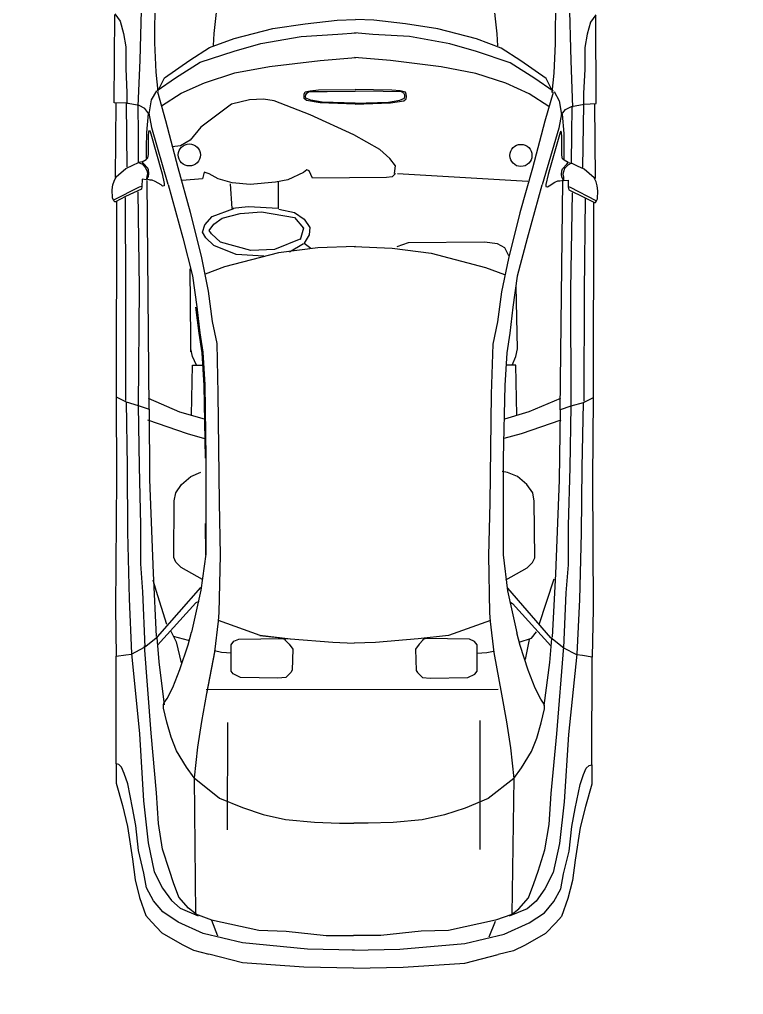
# Model space of a CAD drawing. Header units: millimetres. Extents: x 10193 to 57833, y 9963 to 44360.
# Drawn here: x 40587 to 43258, y 23776 to 27375 of the extents above; entities that cross this region are included whole.
import ezdxf

# ---------------------------------------------------------------- set-up
doc = ezdxf.new("R2010")
doc.units = ezdxf.units.MM
doc.layers.add('free-dwg.com', color=7, linetype='Continuous')
doc.layers.add('Стены', color=7, linetype='Continuous')

msp = doc.modelspace()

# ---------------------------------------------------------------- hatches: boundary and pattern name
at = {"layer": 'Стены'}
h = msp.add_hatch(dxfattribs=at)
h.set_pattern_fill('ANSI32', color=256, scale=10)
h.paths.add_polyline_path([(57833.4, 42702.7), (10593.4, 42702.7), (10593.4, 9962.7), (26833.4, 9962.7), (26833.4, 14962.7), (57833.4, 14962.7)])
h.paths.add_polyline_path([(10713.4, 42582.7), (57713.4, 42582.7), (57713.4, 15082.7), (26713.4, 15082.7), (26713.4, 10082.7), (10713.4, 10082.7)], flags=16)
h.paths.add_polyline_path([(10963.4, 42332.7), (57463.4, 42332.7), (57463.4, 15332.7), (26463.4, 15332.7), (26463.4, 10332.7), (10963.4, 10332.7)], flags=0)
h.paths.add_polyline_path([(57463.4, 42332.7), (10963.4, 42332.7), (10963.4, 10332.7), (26463.4, 10332.7), (26463.4, 15332.7), (57463.4, 15332.7)], flags=0)
h = msp.add_hatch(dxfattribs=at)
h.set_pattern_fill('ANSI36', color=256, scale=10)
h.paths.add_polyline_path([(57713.4, 42582.7), (10713.4, 42582.7), (10713.4, 10082.7), (26713.4, 10082.7), (26713.4, 15082.7), (57713.4, 15082.7)])
h.paths.add_polyline_path([(10963.4, 42332.7), (57463.4, 42332.7), (57463.4, 15332.7), (26463.4, 15332.7), (26463.4, 10332.7), (10963.4, 10332.7)], flags=16)

# ---------------------------------------------------------------- linework, layer by layer
at = {"layer": 'free-dwg.com'}
for p, q in [((41332.5, 27578.6), (41303.4, 27323.6)), ((42320.4, 27576.7), (42348.5, 27321.6)), ((41086.6, 27289.3), (41087, 27493.7)), ((42565.2, 27286.4), (42565.6, 27490.9)), ((41036.9, 27455.5), (41030.1, 27225.3)), ((42615.5, 27452.4), (42621.5, 27222.2)), ((40936.1, 27067.8), (40938.8, 27391.7)), ((40938.8, 27396), (40957.9, 27368.2)), ((42713.4, 27392.6), (42694.2, 27364.9)), ((42714.9, 27064.3), (42713.4, 27388.3)), ((40957.9, 27368.2), (40970.6, 27323.5)), ((41521.8, 27341.4), (41641.4, 27359.4)), ((41641.4, 27359.4), (41758.4, 27372.2)), ((41758.4, 27372.2), (41826, 27374.7)), ((41893.7, 27371.9), (41826.1, 27374.7)), ((42010.6, 27358.7), (41893.7, 27371.9)), ((42130.2, 27340.3), (42010.6, 27358.7)), ((42694.2, 27364.9), (42681.3, 27320.2)), ((40970.6, 27323.5), (40979.1, 27274.4)), ((41303.4, 27323.6), (41300.8, 27279.4)), ((41378.8, 27305.3), (41521.8, 27341.4)), ((41477.5, 27286.9), (41625.8, 27312.6)), ((41625.8, 27312.6), (41760.9, 27320.2)), ((41760.9, 27320.2), (41828.5, 27325.2)), ((41891, 27319.9), (41823.4, 27325.2)), ((42026.1, 27311.8), (41891, 27319.9)), ((42273.1, 27303.6), (42130.2, 27340.3)), ((42348.5, 27321.6), (42351, 27277.4)), ((42681.3, 27320.2), (42672.7, 27271.2)), ((41091.2, 27179.9), (41086.6, 27289.3)), ((41287.7, 27271.6), (41378.8, 27305.3)), ((41378.7, 27258.5), (41477.5, 27286.9)), ((42174.3, 27285.5), (42026.1, 27311.8)), ((42273, 27256.7), (42174.3, 27285.5)), ((42364, 27269.6), (42273.1, 27303.6)), ((42560.2, 27177.1), (42565.2, 27286.4)), ((40979.1, 27274.4), (40978.9, 27193.4)), ((41214.9, 27224.9), (41287.7, 27271.6)), ((41253.8, 27217.1), (41378.7, 27258.5)), ((42397.7, 27214.9), (42273, 27256.7)), ((42436.7, 27222.6), (42364, 27269.6)), ((42672.7, 27271.2), (42672.5, 27190.2)), ((41030.1, 27225.3), (41023.4, 27054.8)), ((41121.2, 27160.1), (41214.9, 27224.9)), ((41162.8, 27160), (41253.8, 27217.1)), ((41508.6, 27201), (41695.8, 27224)), ((41695.8, 27224), (41828.4, 27234.2)), ((41955.8, 27223.5), (41823.2, 27234.2)), ((42142.9, 27199.7), (41955.8, 27223.5)), ((42488.6, 27157.4), (42397.7, 27214.9)), ((42530.1, 27157.4), (42436.7, 27222.6)), ((42621.5, 27222.2), (42627.6, 27051.7)), ((40978.9, 27193.4), (40983, 27106)), ((41098.2, 27108.6), (41091.2, 27179.9)), ((41269.3, 27141.6), (41381.1, 27177.8)), ((41381.1, 27177.8), (41508.6, 27201)), ((42270.2, 27176.1), (42142.9, 27199.7)), ((42381.9, 27139.4), (42270.2, 27176.1)), ((42552.9, 27105.8), (42560.2, 27177.1)), ((42672.5, 27190.2), (42668.1, 27102.8)), ((41095.1, 27113.3), (41162.8, 27160)), ((41097.7, 27113.3), (41121.2, 27160.1)), ((41183.4, 27102.7), (41269.3, 27141.6)), ((42467.6, 27100.2), (42381.9, 27139.4)), ((42556, 27110.5), (42488.6, 27157.4)), ((42553.5, 27110.5), (42530.1, 27157.4)), ((40983, 27106), (40982.9, 27063.4)), ((41091.6, 27112.2), (41072.4, 27078.2)), ((41095.6, 27107.8), (41125.7, 27001.7)), ((41110.6, 27056), (41183.4, 27102.7)), ((41636.5, 27091.2), (41637.4, 27099.5)), ((41637.4, 27099.5), (41640.2, 27107.7)), ((41640.2, 27107.7), (41659.3, 27112.2)), ((41642, 27091.2), (41642.9, 27096.7)), ((41642.9, 27096.7), (41646.5, 27103.1)), ((41646.5, 27103.1), (41654.8, 27108.6)), ((41654.8, 27108.6), (41722.3, 27109.4)), ((41659.3, 27112.2), (41690.4, 27114.9)), ((41690.4, 27114.9), (41825.4, 27116.5)), ((41722.3, 27109.4), (41825.4, 27110.1)), ((41960.8, 27114.4), (41825.7, 27116.5)), ((41928.8, 27109), (41825.7, 27110.1)), ((41996.4, 27107.9), (41928.8, 27109)), ((41991.8, 27111.6), (41960.8, 27114.4)), ((42011, 27107), (41991.8, 27111.6)), ((42004.6, 27102.4), (41996.4, 27107.9)), ((42008.2, 27096), (42004.6, 27102.4)), ((42013.7, 27098.7), (42011, 27107)), ((42014.6, 27090.5), (42013.7, 27098.7)), ((42540.3, 27053.3), (42467.6, 27100.2)), ((42555.5, 27105), (42525, 26999.1)), ((42559.5, 27109.4), (42578.6, 27075.3)), ((42668.1, 27102.8), (42668, 27060.2)), ((40980.8, 27065.5), (40936.1, 27067.8)), ((40942.2, 27067.7), (40939.1, 26791.8)), ((41027.6, 27056.9), (40980.8, 27065.5)), ((40984.2, 26831.5), (40982, 27065)), ((41072.4, 27078.2), (41063.8, 27027)), ((41368.6, 27062.8), (41256.3, 26978.1)), ((41435.3, 27077.8), (41368.6, 27062.8)), ((41486.8, 27080.8), (41435.3, 27077.8)), ((41526.2, 27074.6), (41486.8, 27080.8)), ((41659.4, 27022.8), (41526.2, 27074.6)), ((41637.4, 27083), (41636.5, 27091.2)), ((41645.6, 27075.7), (41637.4, 27083)), ((41643.8, 27084.8), (41642, 27091.2)), ((41661.1, 27077.5), (41643.8, 27084.8)), ((41695.7, 27067.4), (41645.6, 27075.7)), ((41703.1, 27070.1), (41661.1, 27077.5)), ((41825.3, 27062.6), (41695.7, 27067.4)), ((41825.3, 27066.2), (41703.1, 27070.1)), ((41825.6, 27066.2), (41947.9, 27069.6)), ((41825.6, 27062.6), (41955.2, 27066.9)), ((41947.9, 27069.6), (41989.9, 27076.9)), ((41955.2, 27066.9), (42005.4, 27075)), ((41989.9, 27076.9), (42007.3, 27084.1)), ((42005.4, 27075), (42013.6, 27082.3)), ((42007.3, 27084.1), (42009.1, 27090.5)), ((42009.1, 27090.5), (42008.2, 27096)), ((42013.6, 27082.3), (42014.6, 27090.5)), ((42578.6, 27075.3), (42587, 27024.1)), ((42623.3, 27053.9), (42670.2, 27062.3)), ((42665.9, 26828.2), (42669, 27061.7)), ((42670.2, 27062.3), (42714.9, 27064.3)), ((42708.7, 27064.3), (42710.8, 26788.4)), ((41025.2, 26954.3), (41024.4, 27055.3)), ((41048.9, 27046.2), (41027.6, 27056.9)), ((41063.8, 27027), (41048.9, 27046.2)), ((41061.7, 27028), (41055.5, 26957.3)), ((41063.7, 27029), (41073.7, 26976.5)), ((42587.1, 27026.1), (42576.9, 26973.6)), ((42587, 27024.1), (42602, 27043.2)), ((42589.1, 27025.1), (42595, 26954.4)), ((42602, 27043.2), (42623.3, 27053.9)), ((42625.3, 26951.3), (42626.5, 27052.2)), ((41125.7, 27001.7), (41170.8, 26828.3)), ((41819.9, 26949.7), (41659.4, 27022.8)), ((42525, 26999.1), (42479.3, 26825.8)), ((41026, 26848.3), (41025.2, 26954.3)), ((41055.5, 26957.3), (41054.4, 26901.8)), ((41062.4, 26946.1), (41063.6, 26960.1)), ((41063.6, 26960.1), (41065.9, 26966)), ((41065.9, 26966), (41068.3, 26960.1)), ((41068.3, 26961.3), (41112.5, 26805.3)), ((41073.7, 26976.5), (41133.8, 26767.3)), ((41256.3, 26978.1), (41216.8, 26929.7)), ((42576.9, 26973.6), (42516, 26764.7)), ((42582.3, 26958.4), (42537.5, 26802.6)), ((42584.6, 26963.1), (42582.3, 26957.2)), ((42587, 26957.2), (42584.6, 26963.1)), ((42588.1, 26943.1), (42587, 26957.2)), ((42595, 26954.4), (42595.9, 26898.8)), ((41062.3, 26876.9), (41062.4, 26946.1)), ((41216.8, 26929.7), (41180.4, 26908.5)), ((41916.7, 26894.9), (41819.9, 26949.7)), ((42588, 26874), (42588.1, 26943.1)), ((42624.1, 26845.2), (42625.3, 26951.3)), ((41054.4, 26901.8), (41054.3, 26862.4)), ((41180.4, 26908.5), (41150.1, 26905.5)), ((41953, 26861.5), (41916.7, 26894.9)), ((42595.9, 26898.8), (42595.9, 26859.4)), ((41004.8, 26837.2), (41025.9, 26847.7)), ((41038.8, 26850), (41025.9, 26847.7)), ((41025.9, 26847.7), (41039.9, 26840.6)), ((41038.8, 26850), (41054, 26858.2)), ((41043.5, 26844.1), (41038.8, 26850)), ((41054, 26858.2), (41059.9, 26864)), ((41059.9, 26864), (41062.3, 26876.9)), ((41974.2, 26834.2), (41953, 26861.5)), ((42590.3, 26861.1), (42588, 26874)), ((42596.1, 26855.2), (42590.3, 26861.1)), ((42611.3, 26847), (42596.1, 26855.2)), ((42606.6, 26841.1), (42611.3, 26847)), ((42624.2, 26844.6), (42610.1, 26837.6)), ((42611.3, 26847), (42624.2, 26844.6)), ((42645.3, 26834), (42624.2, 26844.6)), ((40942.7, 26793.9), (40979, 26825.5)), ((40979, 26825.5), (41004.8, 26837.2)), ((41039.9, 26840.6), (41051.6, 26827.7)), ((41059.8, 26826.5), (41043.5, 26844.1)), ((41051.6, 26827.7), (41056.3, 26816)), ((41056.3, 26816), (41058.6, 26806.6)), ((41062.2, 26819.5), (41059.8, 26826.5)), ((41063.3, 26806.6), (41062.2, 26819.5)), ((41170.8, 26828.3), (41215.9, 26663.3)), ((41268.1, 26811.3), (41262, 26787)), ((41286.3, 26805.2), (41268.1, 26811.3)), ((41634.8, 26810.6), (41577.1, 26783.4)), ((41646.9, 26819.6), (41634.8, 26810.6)), ((41656, 26816.6), (41646.9, 26819.6)), ((41668.1, 26789.3), (41656, 26816.6)), ((41971.1, 26806.9), (41974.2, 26834.2)), ((42479.3, 26825.8), (42433.6, 26660.9)), ((42586.7, 26803.6), (42587.9, 26816.5)), ((42587.9, 26816.5), (42590.2, 26823.6)), ((42590.2, 26823.6), (42606.6, 26841.1)), ((42593.7, 26813), (42591.3, 26803.6)), ((42598.4, 26824.7), (42593.7, 26813)), ((42610.1, 26837.6), (42598.4, 26824.7)), ((42671, 26822.2), (42645.3, 26834)), ((42707.2, 26790.5), (42671, 26822.2)), ((40930.9, 26764.6), (40935.6, 26778.7)), ((40935.6, 26778.7), (40942.7, 26793.9)), ((41038.7, 26785.5), (41038.6, 26758.6)), ((41055.1, 26783.2), (41038.7, 26785.5)), ((41056.3, 26796), (41055.1, 26786.7)), ((41055.1, 26786.7), (41056.2, 26784.3)), ((41056.2, 26785.5), (41062.1, 26796)), ((41069.1, 26782), (41056.2, 26785.5)), ((41058.6, 26806.6), (41056.3, 26796)), ((41064.6, 25937.1), (41058.3, 26780.9)), ((41062.1, 26796), (41063.3, 26806.6)), ((41076.1, 26781.9), (41069.1, 26782)), ((41087.8, 26777.2), (41076.1, 26781.9)), ((41108.9, 26764.3), (41087.8, 26777.2)), ((41112.5, 26805.3), (41120.6, 26769)), ((41262, 26787), (41186.3, 26781.1)), ((41319.6, 26786.9), (41286.3, 26805.2)), ((41371.1, 26771.6), (41319.6, 26786.9)), ((41531.7, 26774.4), (41437.7, 26765.5)), ((41577.1, 26783.4), (41531.7, 26774.4)), ((41540.8, 26774.4), (41540.6, 26677.3)), ((41940.8, 26791.8), (41668.1, 26789.3)), ((41962, 26794.8), (41940.8, 26791.8)), ((41974.1, 26806.9), (41962, 26794.8)), ((42462.6, 26777.4), (41981.5, 26805.1)), ((42537.5, 26802.6), (42529.2, 26766.3)), ((42540.9, 26761.5), (42562, 26774.4)), ((42562, 26774.4), (42573.7, 26779.1)), ((42573.7, 26779.1), (42580.8, 26779)), ((42580.8, 26779), (42593.6, 26782.5)), ((42582, 25934.2), (42591.5, 26778)), ((42587.8, 26793.1), (42586.7, 26803.6)), ((42593.6, 26782.5), (42587.8, 26793.1)), ((42591.3, 26803.6), (42593.7, 26793.1)), ((42594.8, 26783.7), (42593.6, 26781.4)), ((42593.7, 26793.1), (42594.8, 26783.7)), ((42594.8, 26780.2), (42611.2, 26782.5)), ((42611.2, 26782.5), (42611.2, 26755.5)), ((42714.2, 26775.3), (42707.2, 26790.5)), ((42718.9, 26761.2), (42714.2, 26775.3)), ((40928.5, 26745.9), (40930.9, 26764.6)), ((40929.6, 26716.6), (40928.5, 26745.9)), ((40934.3, 26709.5), (41029.2, 26757.4)), ((41036.3, 26749.2), (40977.6, 26721.2)), ((41023.8, 26738.5), (41028.4, 26383)), ((41029.2, 26757.4), (41037.4, 26759.7)), ((41038.6, 26758.6), (41036.3, 26749.2)), ((41114.7, 26759.6), (41108.9, 26764.3)), ((41120.6, 26760.8), (41114.7, 26759.6)), ((41120.6, 26769), (41120.6, 26760.8)), ((41135.3, 26766.1), (41188.8, 26569.1)), ((41370.9, 26677.6), (41365, 26768.6)), ((41437.7, 26765.5), (41371.1, 26771.6)), ((42514.5, 26763.4), (42460.3, 26566.6)), ((42529.2, 26766.3), (42529.2, 26758)), ((42529.2, 26758), (42535, 26756.9)), ((42535, 26756.9), (42540.9, 26761.5)), ((42611.2, 26755.5), (42613.5, 26746.2)), ((42620.5, 26754.4), (42612.3, 26756.7)), ((42613.5, 26746.2), (42672, 26717.9)), ((42715.3, 26706.1), (42620.5, 26754.4)), ((42721.2, 26742.4), (42718.9, 26761.2)), ((42720, 26713.1), (42721.2, 26742.4)), ((40934.3, 26706), (40929.6, 26716.6)), ((40937.8, 26702.5), (40934.3, 26706)), ((40941.3, 26702.5), (40937.8, 26702.5)), ((40977.6, 26721.2), (40941.3, 26702.5)), ((40944.2, 26704.2), (40942.8, 25982.5)), ((40976, 26717.4), (40978, 26375.1)), ((42625.9, 26735.5), (42619.9, 26379.9)), ((42673.6, 26714.1), (42670.3, 26371.9)), ((42672, 26717.9), (42708.2, 26699.1)), ((42705.4, 26700.8), (42704, 25979.1)), ((42711.8, 26699.1), (42715.3, 26702.6)), ((42715.3, 26702.6), (42720, 26713.1)), ((41298.1, 26647.4), (41377, 26677.6)), ((41431.5, 26683.6), (41370.9, 26677.6)), ((41401.2, 26659.4), (41480, 26665.3)), ((41540.6, 26677.3), (41431.5, 26683.6)), ((41480, 26665.3), (41601.1, 26643.8)), ((41543.6, 26674.3), (41601.2, 26662)), ((42708.2, 26699.1), (42711.8, 26699.1)), ((41215.9, 26663.3), (41257.6, 26494.9)), ((41270.8, 26617.2), (41298.1, 26647.4)), ((41304.1, 26620.1), (41334.5, 26641.3)), ((41334.5, 26641.3), (41401.2, 26659.4)), ((41601.1, 26643.8), (41634.4, 26604.3)), ((41601.2, 26662), (41637.5, 26637.7)), ((41637.5, 26637.7), (41658.6, 26607.3)), ((42433.6, 26660.9), (42391.2, 26492.7)), ((41261.6, 26589.9), (41270.8, 26617.2)), ((41285.9, 26595.9), (41304.1, 26620.1)), ((41295, 26583.8), (41285.9, 26595.9)), ((41634.4, 26604.3), (41622.2, 26561.9)), ((41658.6, 26607.3), (41655.5, 26580)), ((41188.8, 26569.1), (41225.5, 26429.3)), ((41273.7, 26568.6), (41261.6, 26589.9)), ((41304, 26541.3), (41273.7, 26568.6)), ((41328.2, 26553.4), (41295, 26583.8)), ((41625.2, 26564.9), (41528.2, 26525.7)), ((41655.5, 26580), (41637.3, 26549.7)), ((42460.3, 26566.6), (42423, 26427)), ((41385.7, 26507.8), (41304, 26541.3)), ((41440.3, 26522.8), (41328.2, 26553.4)), ((41528.2, 26525.7), (41440.3, 26522.8)), ((41687.3, 26532), (41542.7, 26513.8)), ((41634.3, 26546.7), (41582.7, 26516.5)), ((41637.3, 26549.7), (41661.5, 26531.5)), ((41826.7, 26537), (41687.3, 26532)), ((41822.2, 26537), (41961.6, 26531.4)), ((41961.6, 26531.4), (42106.1, 26512.7)), ((42021.2, 26550.3), (41979.7, 26535.6)), ((42303, 26552.8), (42021.2, 26550.3)), ((42350.5, 26546.7), (42303, 26552.8)), ((42377.1, 26531.8), (42350.5, 26546.7)), ((42391.9, 26502.1), (42377.1, 26531.8)), ((41257.6, 26494.9), (41282.6, 26372)), ((41542.7, 26513.8), (41342.8, 26461.6)), ((41488.7, 26501.5), (41385.7, 26507.8)), ((42106.1, 26512.7), (42305.9, 26459.7)), ((42391.2, 26492.7), (42365.7, 26369.9)), ((41214.6, 26454.2), (41217.7, 26195.2)), ((41342.8, 26461.6), (41271.7, 26435.4)), ((42305.9, 26459.7), (42376.8, 26433.3)), ((41225.5, 26429.3), (41240.4, 26314.8)), ((42423, 26427), (42407.7, 26312.6)), ((41028.4, 26383), (41024.9, 25950.5)), ((42424.8, 26158.8), (42419.3, 26391.2)), ((42619.9, 26379.9), (42621.7, 25947.4)), ((40978, 26375.1), (40977.2, 25969.2)), ((41282.6, 26372), (41297.5, 26260.8)), ((42365.7, 26369.9), (42350.4, 26258.8)), ((42670.3, 26371.9), (42669.5, 25965.9)), ((41236.6, 26313.1), (41248.5, 26217.2)), ((41240.4, 26314.8), (41252, 26218.9)), ((42407.7, 26312.6), (42395.7, 26216.7)), ((41297.5, 26260.8), (41314.4, 26178.5)), ((42350.4, 26258.8), (42333.1, 26176.6)), ((41248.5, 26217.2), (41259.4, 26145)), ((41252, 26218.9), (41262.7, 26146.6)), ((42395.7, 26216.7), (42384.7, 26144.5)), ((41217.7, 26195.2), (41217.6, 26148.4)), ((41314.4, 26178.5), (41319, 25994)), ((42333.1, 26176.6), (42327.8, 25992)), ((41225.3, 26131.3), (41219.3, 26159.4)), ((41239.3, 26099.3), (41225.3, 26131.3)), ((41259.4, 26145), (41266.9, 26024.5)), ((41262.7, 26146.6), (41269.9, 26026.1)), ((42384.7, 26144.5), (42377.1, 26023.9)), ((42404.7, 26098.7), (42418.8, 26130.7)), ((42418.8, 26130.7), (42424.8, 26158.8)), ((41221.5, 25915), (41225.3, 26099.3)), ((41225.3, 26099.3), (41261.4, 26099.3)), ((42418.7, 26098.7), (42382.7, 26098.8)), ((42422.4, 25914.4), (42418.7, 26098.7)), ((41266.9, 26024.5), (41272.1, 25756.2)), ((41269.9, 26026.1), (41274.3, 25757.8)), ((42377.1, 26023.9), (42371.6, 25755.7)), ((40942.8, 25982.5), (40979.9, 25963.8)), ((40942.8, 25982.5), (40944.3, 25683.4)), ((41319, 25994), (41323.1, 25592.8)), ((42327.8, 25992), (42322.1, 25590.9)), ((40979.9, 25963.8), (41024.9, 25950.5)), ((40979.9, 25963.8), (40983.4, 25725.2)), ((41024.9, 25950.5), (41064.6, 25937.1)), ((41024.9, 25950.5), (41027.9, 25725.1)), ((41061.3, 25976.9), (41177.5, 25926.9)), ((42582.6, 25976.2), (42466.4, 25926.3)), ((42621.7, 25947.4), (42582, 25934.2)), ((42621.7, 25947.4), (42617.8, 25722)), ((42666.8, 25960.6), (42621.7, 25947.4)), ((42666.8, 25960.6), (42662.4, 25721.9)), ((42704, 25979.1), (42666.8, 25960.6)), ((42704, 25979.1), (42701.4, 25680)), ((41064.6, 25937), (41066.9, 25677.6)), ((41177.5, 25926.9), (41267.6, 25901)), ((42466.4, 25926.3), (42376.3, 25900.4)), ((42582, 25934), (42578.8, 25674.7)), ((41059.4, 25896.8), (41205.6, 25846.8)), ((42584.5, 25896), (42438.2, 25846.2)), ((41205.6, 25846.8), (41269.6, 25828.9)), ((42438.2, 25846.2), (42374.2, 25828.3)), ((41274.3, 25757.8), (41273.8, 25516.6)), ((42371.6, 25755.7), (42371.2, 25514.5)), ((40983.4, 25725.2), (40985.7, 25482.5)), ((41027.9, 25725.1), (41033.1, 25510.3)), ((41219.1, 25688.3), (41255.9, 25703.8)), ((42387.8, 25703.3), (42368.4, 25707.2)), ((42424.5, 25687.7), (42387.8, 25703.3)), ((42617.8, 25722), (42611.9, 25507.3)), ((42662.4, 25721.9), (42659.2, 25479.3)), ((40944.3, 25683.4), (40940.6, 25203.8)), ((41066.9, 25677.6), (41080.1, 25331.8)), ((41163.1, 25628.2), (41184.3, 25659.2)), ((41184.3, 25659.2), (41219.1, 25688.3)), ((42459.3, 25658.6), (42424.5, 25687.7)), ((42480.5, 25627.5), (42459.3, 25658.6)), ((42578.8, 25674.7), (42564.2, 25328.9)), ((42701.4, 25680), (42703.2, 25200.4)), ((41157.3, 25598.3), (41163.1, 25628.2)), ((42486.3, 25597.6), (42480.5, 25627.5)), ((41155.6, 25389.1), (41157.3, 25598.3)), ((41323.1, 25592.8), (41327.7, 25398.4)), ((42322.1, 25590.9), (42316.9, 25396.5)), ((42487.8, 25388.4), (42486.3, 25597.6)), ((41272.3, 25515.1), (41272.4, 25399.4)), ((41273.8, 25516.6), (41273.6, 25401)), ((42371.2, 25514.5), (42371, 25398.9)), ((40985.7, 25482.5), (40990.8, 25237.1)), ((41033.1, 25510.3), (41032.8, 25365.3)), ((42611.9, 25507.3), (42611.6, 25362.3)), ((42659.2, 25479.3), (42653.1, 25233.9)), ((41163.3, 25371.7), (41155.6, 25389.1)), ((41182.7, 25352.3), (41163.3, 25371.7)), ((41273.6, 25401), (41256.1, 25268.1)), ((41327.7, 25398.4), (41322.4, 25186.8)), ((42316.9, 25396.5), (42321.4, 25184.9)), ((42371, 25398.9), (42387.9, 25266)), ((42460.6, 25351.7), (42480, 25371)), ((42480, 25371), (42487.8, 25388.4)), ((41032.8, 25365.3), (41041, 25262.1)), ((41262.1, 25307.8), (41182.7, 25352.3)), ((42381.2, 25307.3), (42460.6, 25351.7)), ((42611.6, 25362.3), (42603, 25259.1)), ((41090.4, 25267), (41079.9, 25305.3)), ((41080.1, 25331.8), (41090.8, 25097.5)), ((42504.7, 25142.4), (42559.3, 25310.8)), ((42564.2, 25328.9), (42552.6, 25094.7)), ((41041, 25262.1), (41049, 25058.5)), ((41130.6, 25141.4), (41090.4, 25267)), ((41095.7, 25096), (41255.5, 25278.1)), ((41256.1, 25268.1), (41221.4, 25113.2)), ((42387.9, 25266), (42422, 25110.9)), ((42547.7, 25093.2), (42388.6, 25275.9)), ((40990.8, 25237.1), (40999.4, 25035.4)), ((41247.8, 25227.4), (41237.6, 25222.4)), ((42396.1, 25225.2), (42406.2, 25220.1)), ((42603, 25259.1), (42594.3, 25055.6)), ((42653.1, 25233.9), (42643.7, 25032.2)), ((40940.6, 25203.8), (40943.7, 25025.4)), ((41237.6, 25222.4), (41095.6, 25065.6)), ((42406.2, 25220.1), (42547.6, 25062.8)), ((42703.2, 25200.4), (42699.4, 25022)), ((41319.8, 25154.8), (41305.7, 25041.2)), ((41319.3, 25158.2), (41473.6, 25102.9)), ((41322.4, 25186.8), (41319.8, 25154.8)), ((42324.3, 25156.3), (42169.8, 25101.6)), ((42321.4, 25184.9), (42323.8, 25152.9)), ((41145.4, 25117.9), (41164.4, 25077.5)), ((42323.8, 25152.9), (42337.4, 25039.2)), ((41047.5, 25058.1), (41095.7, 25096)), ((41093.2, 25093.5), (41100.6, 25004.8)), ((41153.9, 25098.8), (41209.1, 25083.8)), ((41209.2, 25067), (41221.4, 25113.2)), ((41377.9, 25080), (41396.2, 25087.9)), ((41396.2, 25087.9), (41558.4, 25090.6)), ((41473.2, 25101.9), (41585.8, 25088.9)), ((41473.6, 25102.9), (41586.1, 25089.6)), ((41558.4, 25090.6), (41568.9, 25085.4)), ((41566.2, 25085.4), (41582, 25069.7)), ((41586.1, 25089.6), (41743, 25076.2)), ((42057.3, 25088.7), (41900.3, 25075.9)), ((42169.8, 25101.6), (42057.3, 25088.7)), ((42076.8, 25085.2), (42061.1, 25069.5)), ((42084.7, 25090.4), (42074.2, 25085.2)), ((42246.9, 25087.5), (42084.7, 25090.4)), ((42265.2, 25079.6), (42246.9, 25087.5)), ((42434.1, 25064.7), (42422, 25110.9)), ((42431.1, 25076.7), (42475.6, 25092.1)), ((42467.9, 25086.3), (42452.2, 25012.7)), ((42475.6, 25092.1), (42495, 25115.3)), ((42550.2, 25090.7), (42542.4, 25002)), ((42595.7, 25055.1), (42547.7, 25093.2)), ((40999.4, 25032.9), (41047.5, 25058.1)), ((41072.2, 24741.4), (41047.5, 25063.2)), ((41164.4, 25077.5), (41183.4, 25000.8)), ((41178.8, 24976.4), (41209.2, 25067)), ((41367.5, 25066.9), (41377.9, 25080)), ((41367.5, 24970), (41367.5, 25066.9)), ((41582, 25069.7), (41595, 25051.4)), ((41595, 25051.4), (41592.5, 24972.9)), ((41743, 25076.2), (41821.5, 25073.4)), ((41900.3, 25075.9), (41821.8, 25073.4)), ((42061.1, 25069.5), (42048, 25051.2)), ((42048, 25051.2), (42050.4, 24972.6)), ((42275.6, 25066.5), (42265.2, 25079.6)), ((42275.4, 24969.6), (42275.6, 25066.5)), ((42464.1, 24973.9), (42434.1, 25064.7)), ((42569.8, 24738.6), (42595.7, 25060.2)), ((42643.7, 25029.7), (42595.7, 25055.1)), ((40943, 24627.7), (40943.7, 25025.4)), ((40943.7, 25025.4), (40979.2, 25030.4)), ((40979.2, 25030.4), (40999.4, 25032.9)), ((40999.4, 25035.4), (41029.2, 24739)), ((41305.7, 25041.2), (41276.8, 24887.1)), ((41305.6, 25039.7), (41277.1, 24885.5)), ((41332, 25038.6), (41306.8, 25044.4)), ((41368.8, 25036.7), (41332, 25038.6)), ((42274.2, 25036.3), (42311, 25038.2)), ((42311, 25038.2), (42336.2, 25043.9)), ((42337.4, 25039.2), (42365.8, 24885)), ((42643.7, 25032.2), (42612.8, 24735.9)), ((42664, 25027.1), (42643.7, 25029.7)), ((42699.4, 25022), (42664, 25027.1)), ((42698.6, 24624.3), (42699.4, 25022)), ((41100.6, 25004.8), (41120.5, 24845.2)), ((41153, 24910), (41178.8, 24976.4)), ((42489.7, 24907.4), (42464.1, 24973.9)), ((42542.4, 25002), (42521.9, 24842.5)), ((41375.4, 24959.6), (41367.5, 24970)), ((41401.6, 24946.5), (41375.4, 24959.6)), ((41540.2, 24944), (41401.6, 24946.5)), ((41569, 24946.7), (41540.2, 24944)), ((41587.3, 24965), (41569, 24946.7)), ((41592.5, 24972.9), (41587.3, 24965)), ((42050.4, 24972.6), (42055.7, 24964.8)), ((42055.7, 24964.8), (42073.9, 24946.4)), ((42073.9, 24946.4), (42102.7, 24943.7)), ((42102.7, 24943.7), (42241.4, 24946.1)), ((42241.4, 24946.1), (42267.5, 24959.1)), ((42267.5, 24959.1), (42275.4, 24969.6)), ((41131.8, 24869.2), (41153, 24910)), ((41275.9, 24901.5), (42353.1, 24903.5)), ((42510.7, 24866.6), (42489.7, 24907.4)), ((41119.7, 24851.1), (41131.8, 24869.2)), ((41276.8, 24887.1), (41258.4, 24784.3)), ((42365.8, 24885), (42383.7, 24782.2)), ((42522.8, 24848.4), (42510.7, 24866.6)), ((41118.1, 24833), (41118.2, 24845.1)), ((41130.1, 24781.6), (41118.1, 24833)), ((41118.2, 24845.1), (41119.7, 24851.1)), ((42512.1, 24778.9), (42524.2, 24830.3)), ((42524.3, 24842.4), (42522.8, 24848.4)), ((42524.2, 24830.3), (42524.3, 24842.4)), ((41146.6, 24725.6), (41130.1, 24781.6)), ((41258.4, 24784.3), (41243.2, 24689.2)), ((41354.2, 24780.1), (41353.5, 24384.5)), ((42285.8, 24787.7), (42284.9, 24312.1)), ((42383.7, 24782.2), (42398.6, 24686.9)), ((42495.3, 24723), (42512.1, 24778.9)), ((41029.2, 24739), (41043.9, 24490.7)), ((41092.1, 24521), (41072.2, 24741.4)), ((41166.1, 24675.7), (41146.6, 24725.6)), ((42475.6, 24673.2), (42495.3, 24723)), ((42549.1, 24518.2), (42569.8, 24738.6)), ((42612.8, 24735.9), (42597.1, 24487.7)), ((41243.2, 24689.2), (41230.9, 24575.9)), ((42398.6, 24686.9), (42410.5, 24573.6)), ((41202.3, 24615.2), (41166.1, 24675.7)), ((42439.3, 24612.8), (42475.6, 24673.2)), ((40943, 24627.7), (40942.8, 24556.6)), ((40953.1, 24625.1), (40943, 24627.7)), ((40963.2, 24615), (40953.1, 24625.1)), ((40973.3, 24592.2), (40963.2, 24615)), ((41230.9, 24575.9), (41202.3, 24615.2)), ((42678.3, 24611.7), (42688.5, 24621.8)), ((42688.5, 24621.8), (42698.6, 24624.3)), ((42698.6, 24624.3), (42698.5, 24553.2)), ((40985.8, 24554.2), (40973.3, 24592.2)), ((42410.5, 24573.6), (42439.3, 24612.8)), ((42655.5, 24550.9), (42668.2, 24588.9)), ((42668.2, 24588.9), (42678.3, 24611.7)), ((40942.8, 24556.6), (40966.2, 24474)), ((41003.4, 24465.5), (40985.8, 24554.2)), ((41230.9, 24575.9), (41235.6, 24074.5)), ((41230.9, 24575.9), (41324.8, 24501.2)), ((42410.5, 24573.6), (42316.2, 24499.3)), ((42410.5, 24573.6), (42403.9, 24072.2)), ((42637.6, 24462.3), (42655.5, 24550.9)), ((42698.5, 24553.2), (42674.8, 24470.7)), ((41099.4, 24407), (41092.1, 24521)), ((42541.3, 24404.3), (42549.1, 24518.2)), ((40966.2, 24474), (40984.9, 24396)), ((41043.9, 24490.7), (41061.3, 24336.2)), ((41324.8, 24501.2), (41410.1, 24466.2)), ((42316.2, 24499.3), (42230.9, 24464.7)), ((42597.1, 24487.7), (42579.1, 24333.3)), ((42674.8, 24470.7), (42655.8, 24392.8)), ((41015.9, 24399.6), (41003.4, 24465.5)), ((41410.1, 24466.2), (41485.8, 24440.8)), ((41485.8, 24440.8), (41567.9, 24421.7)), ((42155, 24439.5), (42072.8, 24420.7)), ((42230.9, 24464.7), (42155, 24439.5)), ((42624.8, 24396.5), (42637.6, 24462.3)), ((41025.8, 24308.4), (41015.9, 24399.6)), ((41114.4, 24313.3), (41099.4, 24407)), ((41567.9, 24421.7), (41675.3, 24412)), ((41675.3, 24412), (41766.9, 24408.6)), ((41766.9, 24408.6), (41820.4, 24408.5)), ((41873.8, 24408.4), (41820.4, 24408.5)), ((41965.4, 24411.4), (41873.8, 24408.4)), ((42072.8, 24420.7), (41965.4, 24411.4)), ((42525.9, 24310.6), (42541.3, 24404.3)), ((40984.9, 24396), (41003.5, 24275.6)), ((42614.5, 24305.3), (42624.8, 24396.5)), ((42655.8, 24392.8), (42636.7, 24272.5)), ((41061.3, 24336.2), (41083.9, 24229.7)), ((42579.1, 24333.3), (42556.1, 24226.9)), ((41045.9, 24224.8), (41025.8, 24308.4)), ((41139.6, 24234.7), (41114.4, 24313.3)), ((42500.5, 24232.1), (42525.9, 24310.6)), ((42594.1, 24221.8), (42614.5, 24305.3)), ((41003.5, 24275.6), (41012.8, 24200.1)), ((42636.7, 24272.5), (42627.1, 24197)), ((41055.7, 24169.7), (41045.9, 24224.8)), ((41083.9, 24229.7), (41114.2, 24168.9)), ((41154.7, 24189.1), (41139.6, 24234.7)), ((42485.2, 24186.5), (42500.5, 24232.1)), ((42556.1, 24226.9), (42525.7, 24166.2)), ((42584.1, 24166.7), (42594.1, 24221.8)), ((41012.8, 24200.1), (41029.2, 24134)), ((41174.8, 24135.9), (41154.7, 24189.1)), ((42464.9, 24133.4), (42485.2, 24186.5)), ((42627.1, 24197), (42610.5, 24130.9)), ((41080.9, 24122.2), (41055.7, 24169.7)), ((41114.2, 24168.9), (41147, 24123.2)), ((42525.7, 24166.2), (42492.7, 24120.7)), ((42558.8, 24119.4), (42584.1, 24166.7)), ((41029.2, 24134), (41052.6, 24067.8)), ((41115.5, 24081), (41080.9, 24122.2)), ((41147, 24123.2), (41179.8, 24095.3)), ((41210.2, 24095.3), (41174.8, 24135.9)), ((42429.3, 24092.9), (42464.9, 24133.4)), ((42492.7, 24120.7), (42459.7, 24092.9)), ((42523.9, 24078.3), (42558.8, 24119.4)), ((42610.5, 24130.9), (42586.8, 24064.9)), ((41172.3, 24043), (41115.5, 24081)), ((41179.8, 24095.3), (41245.6, 24067.3)), ((41238, 24072.4), (41210.2, 24095.3)), ((41235.6, 24074.5), (41295.5, 24052.2)), ((42459.7, 24092.9), (42393.9, 24065.1)), ((42401.5, 24070.2), (42429.3, 24092.9)), ((42467, 24040.5), (42523.9, 24078.3)), ((41052.6, 24067.8), (41073.8, 24044.2)), ((41073.8, 24044.2), (41111.5, 24004)), ((41263.9, 24001.7), (41172.3, 24043)), ((41295.5, 24052.2), (41469.2, 24014)), ((41318.8, 23991.2), (41296.1, 24049.5)), ((42343.8, 24050.2), (42170, 24012.6)), ((42320.3, 23989.3), (42343.2, 24047.5)), ((42403.9, 24072.2), (42343.8, 24050.2)), ((42375.3, 23999.6), (42467, 24040.5)), ((42565.5, 24041.3), (42527.7, 24001.3)), ((42586.8, 24064.9), (42565.5, 24041.3)), ((41111.5, 24004), (41186.9, 23961.3)), ((41409.1, 23966.6), (41263.9, 24001.7)), ((41469.2, 24014), (41570.3, 24010.6)), ((41570.3, 24010.6), (41718.7, 23994.5)), ((42068.9, 24009.6), (41920.4, 23994.1)), ((42170, 24012.6), (42068.9, 24009.6)), ((41649.2, 23944), (41409.1, 23966.6)), ((41718.7, 23994.5), (41819.6, 23994.3)), ((41920.4, 23994.1), (41819.6, 23994.3)), ((42229.9, 23965.1), (42375.3, 23999.6)), ((42527.7, 24001.3), (42452.2, 23958.9)), ((41186.9, 23961.3), (41229.3, 23940)), ((41229.3, 23940), (41285.8, 23925.8)), ((41822.9, 23940.6), (41649.2, 23944)), ((41816, 23940.6), (41989.8, 23943.4)), ((41989.8, 23943.4), (42229.9, 23965.1)), ((42409.7, 23937.8), (42353, 23923.7)), ((42452.2, 23958.9), (42409.7, 23937.8)), ((41409, 23893.9), (41285.8, 23925.8)), ((41636.4, 23877.7), (41409, 23893.9)), ((42229.8, 23892.3), (42353, 23923.7)), ((41819.6, 23874.2), (41636.4, 23877.7)), ((41819.1, 23874.2), (42002.3, 23877)), ((42002.3, 23877), (42229.8, 23892.3))]:
    msp.add_line(p, q, dxfattribs=at)
for centre in [(41213.4, 26875.3), (42436.8, 26873)]:
    msp.add_circle(centre, 40.8, dxfattribs=at)

doc.saveas('drawing.dxf')
